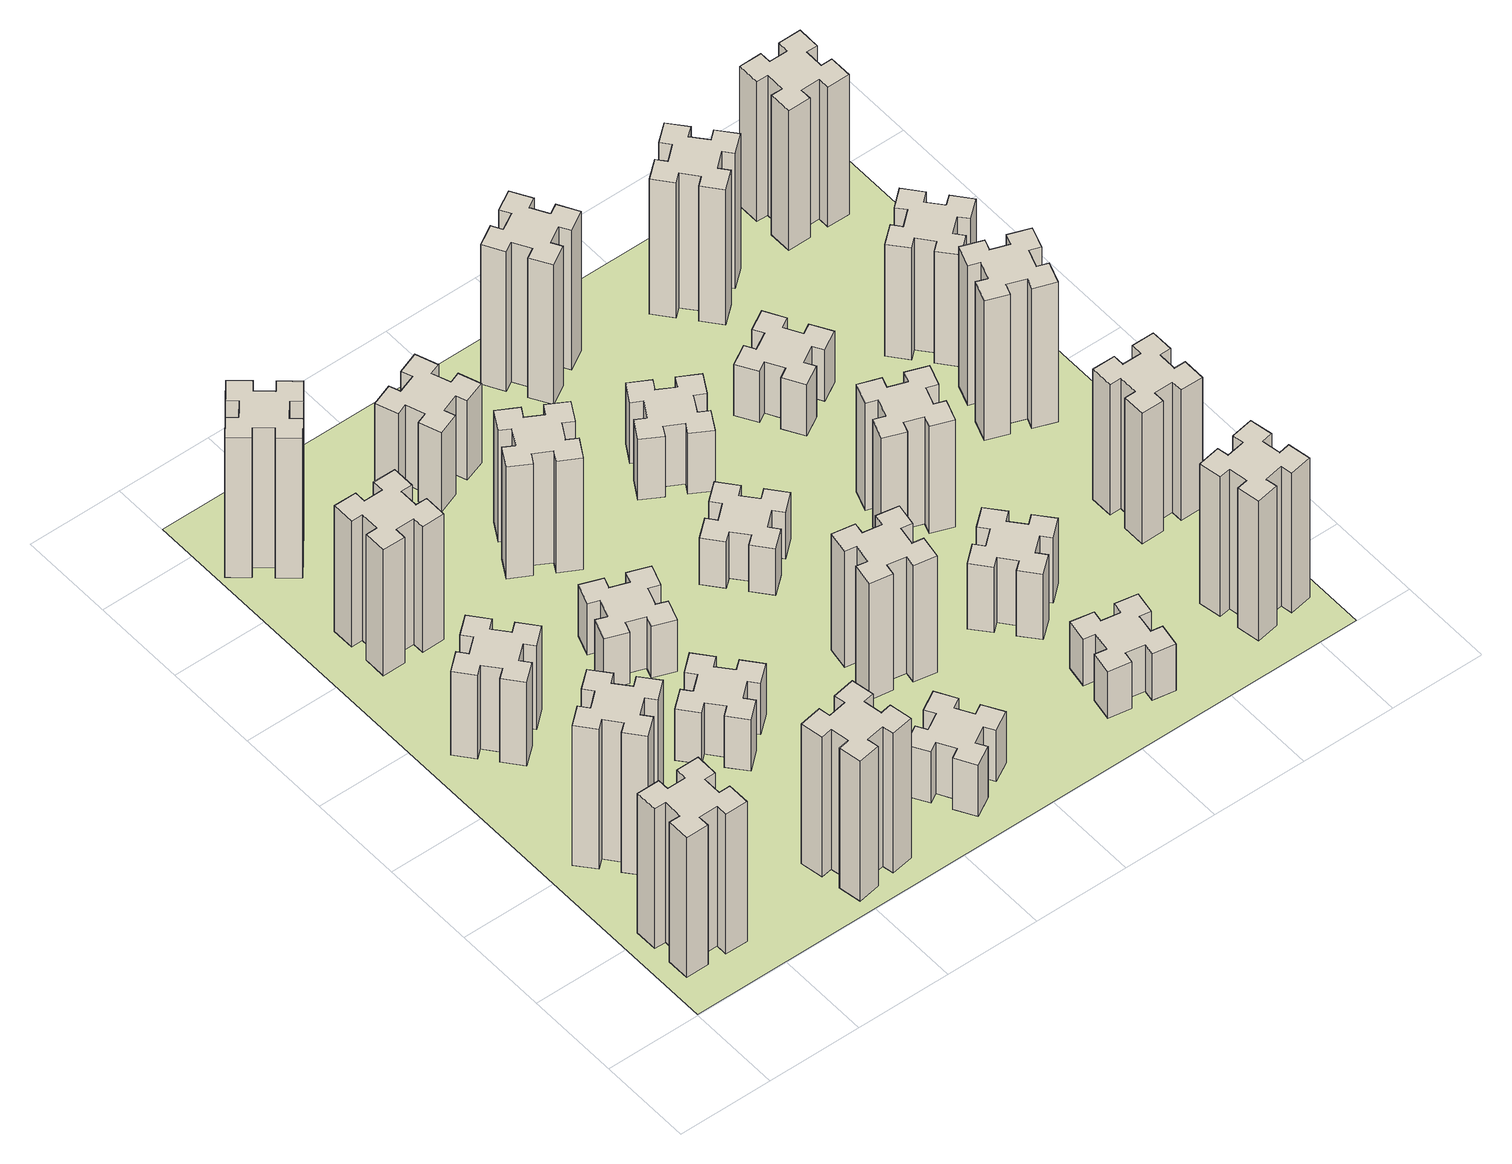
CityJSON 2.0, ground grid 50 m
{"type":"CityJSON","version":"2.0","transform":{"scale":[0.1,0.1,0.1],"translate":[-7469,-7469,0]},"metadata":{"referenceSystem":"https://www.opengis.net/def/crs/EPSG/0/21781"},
"CityObjects":{
"building1":{"type":"Building","attributes":{"class":"1000","function":"1000","usage":"1000","yearOfConstruction":2016,"roofType":"1000","measuredHeight":90,"storeysAboveGround":30,"storeysBelowGround":0},"geometry":[{"type":"Solid","lod":"1","boundaries":[[[[0,1,2,3,4,5,6,7,8,9,10,11,12,13,14,15,16,17,18,19]],[[17,16,20,21]],[[16,15,22,20]],[[15,14,23,22]],[[14,13,24,23]],[[13,12,25,24]],[[12,11,26,25]],[[11,10,27,26]],[[10,9,28,27]],[[9,8,29,28]],[[8,7,30,29]],[[7,6,31,30]],[[6,5,32,31]],[[5,4,33,32]],[[4,3,34,33]],[[3,2,35,34]],[[2,1,36,35]],[[1,0,37,36]],[[0,19,38,37]],[[19,18,39,38]],[[18,17,21,39]],[[24,25,26,27,28,29,30,31,32,33,34,35,36,37,38,39,21,20,22,23]]]]}]},
"building2":{"type":"Building","attributes":{"class":"1000","function":"1000","usage":"1000","yearOfConstruction":2016,"roofType":"1000","measuredHeight":90,"storeysAboveGround":30,"storeysBelowGround":0},"geometry":[{"type":"Solid","lod":"1","boundaries":[[[[40,41,42,43,44,45,46,47,48,49,50,51,52,53,54,55,56,57,58,59]],[[57,56,60,61]],[[56,55,62,60]],[[55,54,63,62]],[[54,53,64,63]],[[53,52,65,64]],[[52,51,66,65]],[[51,50,67,66]],[[50,49,68,67]],[[49,48,69,68]],[[48,47,70,69]],[[47,46,71,70]],[[46,45,72,71]],[[45,44,73,72]],[[44,43,74,73]],[[43,42,75,74]],[[42,41,76,75]],[[41,40,77,76]],[[40,59,78,77]],[[59,58,79,78]],[[58,57,61,79]],[[64,65,66,67,68,69,70,71,72,73,74,75,76,77,78,79,61,60,62,63]]]]}]},
"building3":{"type":"Building","attributes":{"class":"1000","function":"1000","usage":"1000","yearOfConstruction":2016,"roofType":"1000","measuredHeight":54,"storeysAboveGround":30,"storeysBelowGround":0},"geometry":[{"type":"Solid","lod":"1","boundaries":[[[[80,81,82,83,84,85,86,87,88,89,90,91,92,93,94,95,96,97,98,99]],[[97,96,100,101]],[[96,95,102,100]],[[95,94,103,102]],[[94,93,104,103]],[[93,92,105,104]],[[92,91,106,105]],[[91,90,107,106]],[[90,89,108,107]],[[89,88,109,108]],[[88,87,110,109]],[[87,86,111,110]],[[86,85,112,111]],[[85,84,113,112]],[[84,83,114,113]],[[83,82,115,114]],[[82,81,116,115]],[[81,80,117,116]],[[80,99,118,117]],[[99,98,119,118]],[[98,97,101,119]],[[104,105,106,107,108,109,110,111,112,113,114,115,116,117,118,119,101,100,102,103]]]]}]},
"building4":{"type":"Building","attributes":{"class":"1000","function":"1000","usage":"1000","yearOfConstruction":2016,"roofType":"1000","measuredHeight":81,"storeysAboveGround":30,"storeysBelowGround":0},"geometry":[{"type":"Solid","lod":"1","boundaries":[[[[120,121,122,123,124,125,126,127,128,129,130,131,132,133,134,135,136,137,138,139]],[[137,136,140,141]],[[136,135,142,140]],[[135,134,143,142]],[[134,133,144,143]],[[133,132,145,144]],[[132,131,146,145]],[[131,130,147,146]],[[130,129,148,147]],[[129,128,149,148]],[[128,127,150,149]],[[127,126,151,150]],[[126,125,152,151]],[[125,124,153,152]],[[124,123,154,153]],[[123,122,155,154]],[[122,121,156,155]],[[121,120,157,156]],[[120,139,158,157]],[[139,138,159,158]],[[138,137,141,159]],[[144,145,146,147,148,149,150,151,152,153,154,155,156,157,158,159,141,140,142,143]]]]}]},
"building5":{"type":"Building","attributes":{"class":"1000","function":"1000","usage":"1000","yearOfConstruction":2016,"roofType":"1000","measuredHeight":90,"storeysAboveGround":30,"storeysBelowGround":0},"geometry":[{"type":"Solid","lod":"1","boundaries":[[[[160,161,162,163,164,165,166,167,168,169,170,171,172,173,174,175,176,177,178,179]],[[177,176,180,181]],[[176,175,182,180]],[[175,174,183,182]],[[174,173,184,183]],[[173,172,185,184]],[[172,171,186,185]],[[171,170,187,186]],[[170,169,188,187]],[[169,168,189,188]],[[168,167,190,189]],[[167,166,191,190]],[[166,165,192,191]],[[165,164,193,192]],[[164,163,194,193]],[[163,162,195,194]],[[162,161,196,195]],[[161,160,197,196]],[[160,179,198,197]],[[179,178,199,198]],[[178,177,181,199]],[[184,185,186,187,188,189,190,191,192,193,194,195,196,197,198,199,181,180,182,183]]]]}]},
"building6":{"type":"Building","attributes":{"class":"1000","function":"1000","usage":"1000","yearOfConstruction":2016,"roofType":"1000","measuredHeight":90,"storeysAboveGround":30,"storeysBelowGround":0},"geometry":[{"type":"Solid","lod":"1","boundaries":[[[[200,201,202,203,204,205,206,207,208,209,210,211,212,213,214,215,216,217,218,219]],[[217,216,220,221]],[[216,215,222,220]],[[215,214,223,222]],[[214,213,224,223]],[[213,212,225,224]],[[212,211,226,225]],[[211,210,227,226]],[[210,209,228,227]],[[209,208,229,228]],[[208,207,230,229]],[[207,206,231,230]],[[206,205,232,231]],[[205,204,233,232]],[[204,203,234,233]],[[203,202,235,234]],[[202,201,236,235]],[[201,200,237,236]],[[200,219,238,237]],[[219,218,239,238]],[[218,217,221,239]],[[224,225,226,227,228,229,230,231,232,233,234,235,236,237,238,239,221,220,222,223]]]]}]},
"building7":{"type":"Building","attributes":{"class":"1000","function":"1000","usage":"1000","yearOfConstruction":2016,"roofType":"1000","measuredHeight":33,"storeysAboveGround":30,"storeysBelowGround":0},"geometry":[{"type":"Solid","lod":"1","boundaries":[[[[240,241,242,243,244,245,246,247,248,249,250,251,252,253,254,255,256,257,258,259]],[[257,256,260,261]],[[256,255,262,260]],[[255,254,263,262]],[[254,253,264,263]],[[253,252,265,264]],[[252,251,266,265]],[[251,250,267,266]],[[250,249,268,267]],[[249,248,269,268]],[[248,247,270,269]],[[247,246,271,270]],[[246,245,272,271]],[[245,244,273,272]],[[244,243,274,273]],[[243,242,275,274]],[[242,241,276,275]],[[241,240,277,276]],[[240,259,278,277]],[[259,258,279,278]],[[258,257,261,279]],[[264,265,266,267,268,269,270,271,272,273,274,275,276,277,278,279,261,260,262,263]]]]}]},
"building8":{"type":"Building","attributes":{"class":"1000","function":"1000","usage":"1000","yearOfConstruction":2016,"roofType":"1000","measuredHeight":33,"storeysAboveGround":30,"storeysBelowGround":0},"geometry":[{"type":"Solid","lod":"1","boundaries":[[[[280,281,282,283,284,285,286,287,288,289,290,291,292,293,294,295,296,297,298,299]],[[297,296,300,301]],[[296,295,302,300]],[[295,294,303,302]],[[294,293,304,303]],[[293,292,305,304]],[[292,291,306,305]],[[291,290,307,306]],[[290,289,308,307]],[[289,288,309,308]],[[288,287,310,309]],[[287,286,311,310]],[[286,285,312,311]],[[285,284,313,312]],[[284,283,314,313]],[[283,282,315,314]],[[282,281,316,315]],[[281,280,317,316]],[[280,299,318,317]],[[299,298,319,318]],[[298,297,301,319]],[[304,305,306,307,308,309,310,311,312,313,314,315,316,317,318,319,301,300,302,303]]]]}]},
"building9":{"type":"Building","attributes":{"class":"1000","function":"1000","usage":"1000","yearOfConstruction":2016,"roofType":"1000","measuredHeight":33,"storeysAboveGround":30,"storeysBelowGround":0},"geometry":[{"type":"Solid","lod":"1","boundaries":[[[[320,321,322,323,324,325,326,327,328,329,330,331,332,333,334,335,336,337,338,339]],[[337,336,340,341]],[[336,335,342,340]],[[335,334,343,342]],[[334,333,344,343]],[[333,332,345,344]],[[332,331,346,345]],[[331,330,347,346]],[[330,329,348,347]],[[329,328,349,348]],[[328,327,350,349]],[[327,326,351,350]],[[326,325,352,351]],[[325,324,353,352]],[[324,323,354,353]],[[323,322,355,354]],[[322,321,356,355]],[[321,320,357,356]],[[320,339,358,357]],[[339,338,359,358]],[[338,337,341,359]],[[344,345,346,347,348,349,350,351,352,353,354,355,356,357,358,359,341,340,342,343]]]]}]},
"building10":{"type":"Building","attributes":{"class":"1000","function":"1000","usage":"1000","yearOfConstruction":2016,"roofType":"1000","measuredHeight":72,"storeysAboveGround":30,"storeysBelowGround":0},"geometry":[{"type":"Solid","lod":"1","boundaries":[[[[360,361,362,363,364,365,366,367,368,369,370,371,372,373,374,375,376,377,378,379]],[[377,376,380,381]],[[376,375,382,380]],[[375,374,383,382]],[[374,373,384,383]],[[373,372,385,384]],[[372,371,386,385]],[[371,370,387,386]],[[370,369,388,387]],[[369,368,389,388]],[[368,367,390,389]],[[367,366,391,390]],[[366,365,392,391]],[[365,364,393,392]],[[364,363,394,393]],[[363,362,395,394]],[[362,361,396,395]],[[361,360,397,396]],[[360,379,398,397]],[[379,378,399,398]],[[378,377,381,399]],[[384,385,386,387,388,389,390,391,392,393,394,395,396,397,398,399,381,380,382,383]]]]}]},
"building11":{"type":"Building","attributes":{"class":"1000","function":"1000","usage":"1000","yearOfConstruction":2016,"roofType":"1000","measuredHeight":51,"storeysAboveGround":30,"storeysBelowGround":0},"geometry":[{"type":"Solid","lod":"1","boundaries":[[[[400,401,402,403,404,405,406,407,408,409,410,411,412,413,414,415,416,417,418,419]],[[417,416,420,421]],[[416,415,422,420]],[[415,414,423,422]],[[414,413,424,423]],[[413,412,425,424]],[[412,411,426,425]],[[411,410,427,426]],[[410,409,428,427]],[[409,408,429,428]],[[408,407,430,429]],[[407,406,431,430]],[[406,405,432,431]],[[405,404,433,432]],[[404,403,434,433]],[[403,402,435,434]],[[402,401,436,435]],[[401,400,437,436]],[[400,419,438,437]],[[419,418,439,438]],[[418,417,421,439]],[[424,425,426,427,428,429,430,431,432,433,434,435,436,437,438,439,421,420,422,423]]]]}]},
"building12":{"type":"Building","attributes":{"class":"1000","function":"1000","usage":"1000","yearOfConstruction":2016,"roofType":"1000","measuredHeight":75,"storeysAboveGround":30,"storeysBelowGround":0},"geometry":[{"type":"Solid","lod":"1","boundaries":[[[[440,441,442,443,444,445,446,447,448,449,450,451,452,453,454,455,456,457,458,459]],[[457,456,460,461]],[[456,455,462,460]],[[455,454,463,462]],[[454,453,464,463]],[[453,452,465,464]],[[452,451,466,465]],[[451,450,467,466]],[[450,449,468,467]],[[449,448,469,468]],[[448,447,470,469]],[[447,446,471,470]],[[446,445,472,471]],[[445,444,473,472]],[[444,443,474,473]],[[443,442,475,474]],[[442,441,476,475]],[[441,440,477,476]],[[440,459,478,477]],[[459,458,479,478]],[[458,457,461,479]],[[464,465,466,467,468,469,470,471,472,473,474,475,476,477,478,479,461,460,462,463]]]]}]},
"building13":{"type":"Building","attributes":{"class":"1000","function":"1000","usage":"1000","yearOfConstruction":2016,"roofType":"1000","measuredHeight":30,"storeysAboveGround":30,"storeysBelowGround":0},"geometry":[{"type":"Solid","lod":"1","boundaries":[[[[480,481,482,483,484,485,486,487,488,489,490,491,492,493,494,495,496,497,498,499]],[[497,496,500,501]],[[496,495,502,500]],[[495,494,503,502]],[[494,493,504,503]],[[493,492,505,504]],[[492,491,506,505]],[[491,490,507,506]],[[490,489,508,507]],[[489,488,509,508]],[[488,487,510,509]],[[487,486,511,510]],[[486,485,512,511]],[[485,484,513,512]],[[484,483,514,513]],[[483,482,515,514]],[[482,481,516,515]],[[481,480,517,516]],[[480,499,518,517]],[[499,498,519,518]],[[498,497,501,519]],[[504,505,506,507,508,509,510,511,512,513,514,515,516,517,518,519,501,500,502,503]]]]}]},
"building14":{"type":"Building","attributes":{"class":"1000","function":"1000","usage":"1000","yearOfConstruction":2016,"roofType":"1000","measuredHeight":39,"storeysAboveGround":30,"storeysBelowGround":0},"geometry":[{"type":"Solid","lod":"1","boundaries":[[[[520,521,522,523,524,525,526,527,528,529,530,531,532,533,534,535,536,537,538,539]],[[537,536,540,541]],[[536,535,542,540]],[[535,534,543,542]],[[534,533,544,543]],[[533,532,545,544]],[[532,531,546,545]],[[531,530,547,546]],[[530,529,548,547]],[[529,528,549,548]],[[528,527,550,549]],[[527,526,551,550]],[[526,525,552,551]],[[525,524,553,552]],[[524,523,554,553]],[[523,522,555,554]],[[522,521,556,555]],[[521,520,557,556]],[[520,539,558,557]],[[539,538,559,558]],[[538,537,541,559]],[[544,545,546,547,548,549,550,551,552,553,554,555,556,557,558,559,541,540,542,543]]]]}]},
"building15":{"type":"Building","attributes":{"class":"1000","function":"1000","usage":"1000","yearOfConstruction":2016,"roofType":"1000","measuredHeight":30,"storeysAboveGround":30,"storeysBelowGround":0},"geometry":[{"type":"Solid","lod":"1","boundaries":[[[[560,561,562,563,564,565,566,567,568,569,570,571,572,573,574,575,576,577,578,579]],[[577,576,580,581]],[[576,575,582,580]],[[575,574,583,582]],[[574,573,584,583]],[[573,572,585,584]],[[572,571,586,585]],[[571,570,587,586]],[[570,569,588,587]],[[569,568,589,588]],[[568,567,590,589]],[[567,566,591,590]],[[566,565,592,591]],[[565,564,593,592]],[[564,563,594,593]],[[563,562,595,594]],[[562,561,596,595]],[[561,560,597,596]],[[560,579,598,597]],[[579,578,599,598]],[[578,577,581,599]],[[584,585,586,587,588,589,590,591,592,593,594,595,596,597,598,599,581,580,582,583]]]]}]},
"building16":{"type":"Building","attributes":{"class":"1000","function":"1000","usage":"1000","yearOfConstruction":2016,"roofType":"1000","measuredHeight":90,"storeysAboveGround":30,"storeysBelowGround":0},"geometry":[{"type":"Solid","lod":"1","boundaries":[[[[600,601,602,603,604,605,606,607,608,609,610,611,612,613,614,615,616,617,618,619]],[[617,616,620,621]],[[616,615,622,620]],[[615,614,623,622]],[[614,613,624,623]],[[613,612,625,624]],[[612,611,626,625]],[[611,610,627,626]],[[610,609,628,627]],[[609,608,629,628]],[[608,607,630,629]],[[607,606,631,630]],[[606,605,632,631]],[[605,604,633,632]],[[604,603,634,633]],[[603,602,635,634]],[[602,601,636,635]],[[601,600,637,636]],[[600,619,638,637]],[[619,618,639,638]],[[618,617,621,639]],[[624,625,626,627,628,629,630,631,632,633,634,635,636,637,638,639,621,620,622,623]]]]}]},
"building17":{"type":"Building","attributes":{"class":"1000","function":"1000","usage":"1000","yearOfConstruction":2016,"roofType":"1000","measuredHeight":42,"storeysAboveGround":30,"storeysBelowGround":0},"geometry":[{"type":"Solid","lod":"1","boundaries":[[[[640,641,642,643,644,645,646,647,648,649,650,651,652,653,654,655,656,657,658,659]],[[657,656,660,661]],[[656,655,662,660]],[[655,654,663,662]],[[654,653,664,663]],[[653,652,665,664]],[[652,651,666,665]],[[651,650,667,666]],[[650,649,668,667]],[[649,648,669,668]],[[648,647,670,669]],[[647,646,671,670]],[[646,645,672,671]],[[645,644,673,672]],[[644,643,674,673]],[[643,642,675,674]],[[642,641,676,675]],[[641,640,677,676]],[[640,659,678,677]],[[659,658,679,678]],[[658,657,661,679]],[[664,665,666,667,668,669,670,671,672,673,674,675,676,677,678,679,661,660,662,663]]]]}]},
"building18":{"type":"Building","attributes":{"class":"1000","function":"1000","usage":"1000","yearOfConstruction":2016,"roofType":"1000","measuredHeight":69,"storeysAboveGround":30,"storeysBelowGround":0},"geometry":[{"type":"Solid","lod":"1","boundaries":[[[[680,681,682,683,684,685,686,687,688,689,690,691,692,693,694,695,696,697,698,699]],[[697,696,700,701]],[[696,695,702,700]],[[695,694,703,702]],[[694,693,704,703]],[[693,692,705,704]],[[692,691,706,705]],[[691,690,707,706]],[[690,689,708,707]],[[689,688,709,708]],[[688,687,710,709]],[[687,686,711,710]],[[686,685,712,711]],[[685,684,713,712]],[[684,683,714,713]],[[683,682,715,714]],[[682,681,716,715]],[[681,680,717,716]],[[680,699,718,717]],[[699,698,719,718]],[[698,697,701,719]],[[704,705,706,707,708,709,710,711,712,713,714,715,716,717,718,719,701,700,702,703]]]]}]},
"building19":{"type":"Building","attributes":{"class":"1000","function":"1000","usage":"1000","yearOfConstruction":2016,"roofType":"1000","measuredHeight":33,"storeysAboveGround":30,"storeysBelowGround":0},"geometry":[{"type":"Solid","lod":"1","boundaries":[[[[720,721,722,723,724,725,726,727,728,729,730,731,732,733,734,735,736,737,738,739]],[[737,736,740,741]],[[736,735,742,740]],[[735,734,743,742]],[[734,733,744,743]],[[733,732,745,744]],[[732,731,746,745]],[[731,730,747,746]],[[730,729,748,747]],[[729,728,749,748]],[[728,727,750,749]],[[727,726,751,750]],[[726,725,752,751]],[[725,724,753,752]],[[724,723,754,753]],[[723,722,755,754]],[[722,721,756,755]],[[721,720,757,756]],[[720,739,758,757]],[[739,738,759,758]],[[738,737,741,759]],[[744,745,746,747,748,749,750,751,752,753,754,755,756,757,758,759,741,740,742,743]]]]}]},
"building20":{"type":"Building","attributes":{"class":"1000","function":"1000","usage":"1000","yearOfConstruction":2016,"roofType":"1000","measuredHeight":90,"storeysAboveGround":30,"storeysBelowGround":0},"geometry":[{"type":"Solid","lod":"1","boundaries":[[[[760,761,762,763,764,765,766,767,768,769,770,771,772,773,774,775,776,777,778,779]],[[777,776,780,781]],[[776,775,782,780]],[[775,774,783,782]],[[774,773,784,783]],[[773,772,785,784]],[[772,771,786,785]],[[771,770,787,786]],[[770,769,788,787]],[[769,768,789,788]],[[768,767,790,789]],[[767,766,791,790]],[[766,765,792,791]],[[765,764,793,792]],[[764,763,794,793]],[[763,762,795,794]],[[762,761,796,795]],[[761,760,797,796]],[[760,779,798,797]],[[779,778,799,798]],[[778,777,781,799]],[[784,785,786,787,788,789,790,791,792,793,794,795,796,797,798,799,781,780,782,783]]]]}]},
"building21":{"type":"Building","attributes":{"class":"1000","function":"1000","usage":"1000","yearOfConstruction":2016,"roofType":"1000","measuredHeight":87,"storeysAboveGround":30,"storeysBelowGround":0},"geometry":[{"type":"Solid","lod":"1","boundaries":[[[[800,801,802,803,804,805,806,807,808,809,810,811,812,813,814,815,816,817,818,819]],[[817,816,820,821]],[[816,815,822,820]],[[815,814,823,822]],[[814,813,824,823]],[[813,812,825,824]],[[812,811,826,825]],[[811,810,827,826]],[[810,809,828,827]],[[809,808,829,828]],[[808,807,830,829]],[[807,806,831,830]],[[806,805,832,831]],[[805,804,833,832]],[[804,803,834,833]],[[803,802,835,834]],[[802,801,836,835]],[[801,800,837,836]],[[800,819,838,837]],[[819,818,839,838]],[[818,817,821,839]],[[824,825,826,827,828,829,830,831,832,833,834,835,836,837,838,839,821,820,822,823]]]]}]},
"building22":{"type":"Building","attributes":{"class":"1000","function":"1000","usage":"1000","yearOfConstruction":2016,"roofType":"1000","measuredHeight":84,"storeysAboveGround":30,"storeysBelowGround":0},"geometry":[{"type":"Solid","lod":"1","boundaries":[[[[840,841,842,843,844,845,846,847,848,849,850,851,852,853,854,855,856,857,858,859]],[[857,856,860,861]],[[856,855,862,860]],[[855,854,863,862]],[[854,853,864,863]],[[853,852,865,864]],[[852,851,866,865]],[[851,850,867,866]],[[850,849,868,867]],[[849,848,869,868]],[[848,847,870,869]],[[847,846,871,870]],[[846,845,872,871]],[[845,844,873,872]],[[844,843,874,873]],[[843,842,875,874]],[[842,841,876,875]],[[841,840,877,876]],[[840,859,878,877]],[[859,858,879,878]],[[858,857,861,879]],[[864,865,866,867,868,869,870,871,872,873,874,875,876,877,878,879,861,860,862,863]]]]}]},
"building23":{"type":"Building","attributes":{"class":"1000","function":"1000","usage":"1000","yearOfConstruction":2016,"roofType":"1000","measuredHeight":90,"storeysAboveGround":30,"storeysBelowGround":0},"geometry":[{"type":"Solid","lod":"1","boundaries":[[[[880,881,882,883,884,885,886,887,888,889,890,891,892,893,894,895,896,897,898,899]],[[897,896,900,901]],[[896,895,902,900]],[[895,894,903,902]],[[894,893,904,903]],[[893,892,905,904]],[[892,891,906,905]],[[891,890,907,906]],[[890,889,908,907]],[[889,888,909,908]],[[888,887,910,909]],[[887,886,911,910]],[[886,885,912,911]],[[885,884,913,912]],[[884,883,914,913]],[[883,882,915,914]],[[882,881,916,915]],[[881,880,917,916]],[[880,899,918,917]],[[899,898,919,918]],[[898,897,901,919]],[[904,905,906,907,908,909,910,911,912,913,914,915,916,917,918,919,901,900,902,903]]]]}]},
"building24":{"type":"Building","attributes":{"class":"1000","function":"1000","usage":"1000","yearOfConstruction":2016,"roofType":"1000","measuredHeight":72,"storeysAboveGround":30,"storeysBelowGround":0},"geometry":[{"type":"Solid","lod":"1","boundaries":[[[[920,921,922,923,924,925,926,927,928,929,930,931,932,933,934,935,936,937,938,939]],[[937,936,940,941]],[[936,935,942,940]],[[935,934,943,942]],[[934,933,944,943]],[[933,932,945,944]],[[932,931,946,945]],[[931,930,947,946]],[[930,929,948,947]],[[929,928,949,948]],[[928,927,950,949]],[[927,926,951,950]],[[926,925,952,951]],[[925,924,953,952]],[[924,923,954,953]],[[923,922,955,954]],[[922,921,956,955]],[[921,920,957,956]],[[920,939,958,957]],[[939,938,959,958]],[[938,937,941,959]],[[944,945,946,947,948,949,950,951,952,953,954,955,956,957,958,959,941,940,942,943]]]]}]},
"building25":{"type":"Building","attributes":{"class":"1000","function":"1000","usage":"1000","yearOfConstruction":2016,"roofType":"1000","measuredHeight":90,"storeysAboveGround":30,"storeysBelowGround":0},"geometry":[{"type":"Solid","lod":"1","boundaries":[[[[960,961,962,963,964,965,966,967,968,969,970,971,972,973,974,975,976,977,978,979]],[[977,976,980,981]],[[976,975,982,980]],[[975,974,983,982]],[[974,973,984,983]],[[973,972,985,984]],[[972,971,986,985]],[[971,970,987,986]],[[970,969,988,987]],[[969,968,989,988]],[[968,967,990,989]],[[967,966,991,990]],[[966,965,992,991]],[[965,964,993,992]],[[964,963,994,993]],[[963,962,995,994]],[[962,961,996,995]],[[961,960,997,996]],[[960,979,998,997]],[[979,978,999,998]],[[978,977,981,999]],[[984,985,986,987,988,989,990,991,992,993,994,995,996,997,998,999,981,980,982,983]]]]}]},
"landuse1":{"type":"LandUse","attributes":{"name":"plot1","function":"1010"},"geometry":[{"type":"MultiSurface","lod":"1","boundaries":[[[1000,1001,1002,1003]]]}]}
},
"vertices":[
[165,425,0],[165,325,0],[105,325,0],[105,205,0],[225,205,0],[225,265,0],[325,265,0],[325,205,0],[445,205,0],[445,325,0],[385,325,0],[385,425,0],[445,425,0],[445,545,0],[325,545,0],[325,485,0],[225,485,0],[225,545,0],[105,545,0],[105,425,0],[225,485,900],[225,545,900],[325,485,900],[325,545,900],[445,545,900],[445,425,900],[385,425,900],[385,325,900],[445,325,900],[445,205,900],[325,205,900],[325,265,900],[225,265,900],[225,205,900],[105,205,900],[105,325,900],[165,325,900],[165,425,900],[105,425,900],[105,545,900],
[492,1048,0],[427,1124,0],[473,1163,0],[396,1255,0],[304,1178,0],[343,1132,0],[266,1067,0],[228,1113,0],[136,1036,0],[213,944,0],[259,983,0],[323,906,0],[277,868,0],[354,776,0],[446,853,0],[408,899,0],[484,963,0],[523,917,0],[615,994,0],[538,1086,0],[484,963,900],[523,917,900],[408,899,900],[446,853,900],[354,776,900],[277,868,900],[323,906,900],[259,983,900],[213,944,900],[136,1036,900],[228,1113,900],[266,1067,900],[343,1132,900],[304,1178,900],[396,1255,900],[473,1163,900],[427,1124,900],[492,1048,900],[538,1086,900],[615,994,900],
[492,1888,0],[427,1964,0],[473,2003,0],[396,2095,0],[304,2018,0],[343,1972,0],[266,1907,0],[228,1953,0],[136,1876,0],[213,1784,0],[259,1823,0],[323,1746,0],[277,1708,0],[354,1616,0],[446,1693,0],[408,1739,0],[484,1803,0],[523,1757,0],[615,1834,0],[538,1926,0],[484,1803,540],[523,1757,540],[408,1739,540],[446,1693,540],[354,1616,540],[277,1708,540],[323,1746,540],[259,1823,540],[213,1784,540],[136,1876,540],[228,1953,540],[266,1907,540],[343,1972,540],[304,2018,540],[396,2095,540],[473,2003,540],[427,1964,540],[492,1888,540],[538,1926,540],[615,1834,540],
[485,2545,0],[485,2645,0],[545,2645,0],[545,2765,0],[425,2765,0],[425,2705,0],[325,2705,0],[325,2765,0],[205,2765,0],[205,2645,0],[265,2645,0],[265,2545,0],[205,2545,0],[205,2425,0],[325,2425,0],[325,2485,0],[425,2485,0],[425,2425,0],[545,2425,0],[545,2545,0],[425,2485,810],[425,2425,810],[325,2485,810],[325,2425,810],[205,2425,810],[205,2545,810],[265,2545,810],[265,2645,810],[205,2645,810],[205,2765,810],[325,2765,810],[325,2705,810],[425,2705,810],[425,2765,810],[545,2765,810],[545,2645,810],[485,2645,810],[485,2545,810],[545,2545,810],[545,2425,810],
[1085,158,0],[1184,176,0],[1194,117,0],[1312,137,0],[1291,256,0],[1232,245,0],[1215,344,0],[1274,354,0],[1253,472,0],[1135,451,0],[1145,392,0],[1047,375,0],[1037,434,0],[918,413,0],[939,295,0],[998,305,0],[1016,207,0],[957,197,0],[977,78,0],[1096,99,0],[1016,207,900],[957,197,900],[998,305,900],[939,295,900],[918,413,900],[1037,434,900],[1047,375,900],[1145,392,900],[1135,451,900],[1253,472,900],[1274,354,900],[1215,344,900],[1232,245,900],[1291,256,900],[1312,137,900],[1194,117,900],[1184,176,900],[1085,158,900],[1096,99,900],[977,78,900],
[384,3387,0],[308,3452,0],[346,3498,0],[254,3575,0],[177,3483,0],[223,3444,0],[159,3368,0],[113,3406,0],[36,3314,0],[128,3237,0],[166,3283,0],[243,3219,0],[204,3173,0],[296,3096,0],[373,3188,0],[327,3226,0],[392,3303,0],[438,3264,0],[515,3356,0],[423,3433,0],[392,3303,900],[438,3264,900],[327,3226,900],[373,3188,900],[296,3096,900],[204,3173,900],[243,3219,900],[166,3283,900],[128,3237,900],[36,3314,900],[113,3406,900],[159,3368,900],[223,3444,900],[177,3483,900],[254,3575,900],[346,3498,900],[308,3452,900],[384,3387,900],[423,3433,900],[515,3356,900],
[1083,1332,0],[1006,1267,0],[968,1313,0],[876,1236,0],[953,1144,0],[999,1183,0],[1063,1106,0],[1017,1068,0],[1094,976,0],[1186,1053,0],[1148,1099,0],[1224,1163,0],[1263,1117,0],[1355,1194,0],[1278,1286,0],[1232,1248,0],[1167,1324,0],[1213,1363,0],[1136,1455,0],[1044,1378,0],[1167,1324,330],[1213,1363,330],[1232,1248,330],[1278,1286,330],[1355,1194,330],[1263,1117,330],[1224,1163,330],[1148,1099,330],[1186,1053,330],[1094,976,330],[1017,1068,330],[1063,1106,330],[999,1183,330],[953,1144,330],[876,1236,330],[968,1313,330],[1006,1267,330],[1083,1332,330],[1044,1378,330],[1136,1455,330],
[1202,1771,0],[1236,1865,0],[1292,1844,0],[1333,1957,0],[1220,1998,0],[1200,1942,0],[1106,1976,0],[1127,2032,0],[1014,2073,0],[973,1960,0],[1029,1940,0],[995,1846,0],[939,1867,0],[897,1754,0],[1010,1713,0],[1031,1769,0],[1125,1735,0],[1104,1679,0],[1217,1637,0],[1258,1750,0],[1125,1735,330],[1104,1679,330],[1031,1769,330],[1010,1713,330],[897,1754,330],[939,1867,330],[995,1846,330],[1029,1940,330],[973,1960,330],[1014,2073,330],[1127,2032,330],[1106,1976,330],[1200,1942,330],[1220,1998,330],[1333,1957,330],[1292,1844,330],[1236,1865,330],[1202,1771,330],[1258,1750,330],[1217,1637,330],
[1744,496,0],[1657,446,0],[1627,498,0],[1523,438,0],[1583,334,0],[1635,364,0],[1685,277,0],[1633,247,0],[1693,143,0],[1797,203,0],[1767,255,0],[1854,305,0],[1884,253,0],[1988,313,0],[1928,417,0],[1876,387,0],[1826,474,0],[1878,504,0],[1818,608,0],[1714,548,0],[1826,474,330],[1878,504,330],[1876,387,330],[1928,417,330],[1988,313,330],[1884,253,330],[1854,305,330],[1767,255,330],[1797,203,330],[1693,143,330],[1633,247,330],[1685,277,330],[1635,364,330],[1583,334,330],[1523,438,330],[1627,498,330],[1657,446,330],[1744,496,330],[1714,548,330],[1818,608,330],
[1117,2525,0],[1204,2475,0],[1174,2423,0],[1278,2363,0],[1338,2467,0],[1286,2497,0],[1336,2584,0],[1388,2554,0],[1448,2658,0],[1344,2718,0],[1314,2666,0],[1227,2716,0],[1257,2768,0],[1153,2828,0],[1093,2724,0],[1145,2694,0],[1095,2607,0],[1043,2637,0],[983,2533,0],[1087,2473,0],[1095,2607,720],[1043,2637,720],[1145,2694,720],[1093,2724,720],[1153,2828,720],[1257,2768,720],[1227,2716,720],[1314,2666,720],[1344,2718,720],[1448,2658,720],[1388,2554,720],[1336,2584,720],[1286,2497,720],[1338,2467,720],[1278,2363,720],[1174,2423,720],[1204,2475,720],[1117,2525,720],[1087,2473,720],[983,2533,720],
[1125,3356,0],[1031,3322,0],[1010,3378,0],[897,3337,0],[939,3224,0],[995,3245,0],[1029,3151,0],[973,3130,0],[1014,3017,0],[1127,3059,0],[1106,3115,0],[1200,3149,0],[1220,3093,0],[1333,3134,0],[1292,3247,0],[1236,3226,0],[1202,3320,0],[1258,3340,0],[1217,3453,0],[1104,3412,0],[1202,3320,510],[1258,3340,510],[1236,3226,510],[1292,3247,510],[1333,3134,510],[1220,3093,510],[1200,3149,510],[1106,3115,510],[1127,3059,510],[1014,3017,510],[973,3130,510],[1029,3151,510],[995,3245,510],[939,3224,510],[897,3337,510],[1010,3378,510],[1031,3322,510],[1125,3356,510],[1104,3412,510],[1217,3453,510],
[2055,1047,0],[2072,1145,0],[2131,1135,0],[2152,1253,0],[2034,1274,0],[2024,1215,0],[1925,1232,0],[1936,1291,0],[1817,1312,0],[1797,1194,0],[1856,1184,0],[1838,1085,0],[1779,1096,0],[1758,977,0],[1877,957,0],[1887,1016,0],[1985,998,0],[1975,939,0],[2093,918,0],[2114,1037,0],[1985,998,750],[1975,939,750],[1887,1016,750],[1877,957,750],[1758,977,750],[1779,1096,750],[1838,1085,750],[1856,1184,750],[1797,1194,750],[1817,1312,750],[1936,1291,750],[1925,1232,750],[2024,1215,750],[2034,1274,750],[2152,1253,750],[2131,1135,750],[2072,1145,750],[2055,1047,750],[2114,1037,750],[2093,918,750],
[1972,1988,0],[1907,2064,0],[1953,2103,0],[1876,2195,0],[1784,2118,0],[1823,2072,0],[1746,2007,0],[1708,2053,0],[1616,1976,0],[1693,1884,0],[1739,1923,0],[1803,1846,0],[1757,1808,0],[1834,1716,0],[1926,1793,0],[1888,1839,0],[1964,1903,0],[2003,1857,0],[2095,1934,0],[2018,2026,0],[1964,1903,300],[2003,1857,300],[1888,1839,300],[1926,1793,300],[1834,1716,300],[1757,1808,300],[1803,1846,300],[1739,1923,300],[1693,1884,300],[1616,1976,300],[1708,2053,300],[1746,2007,300],[1823,2072,300],[1784,2118,300],[1876,2195,300],[1953,2103,300],[1907,2064,300],[1972,1988,300],[2018,2026,300],[2095,1934,300],
[2026,2497,0],[2076,2584,0],[2128,2554,0],[2188,2658,0],[2084,2718,0],[2054,2666,0],[1967,2716,0],[1997,2768,0],[1893,2828,0],[1833,2724,0],[1885,2694,0],[1835,2607,0],[1783,2637,0],[1723,2533,0],[1827,2473,0],[1857,2525,0],[1944,2475,0],[1914,2423,0],[2018,2363,0],[2078,2467,0],[1944,2475,390],[1914,2423,390],[1857,2525,390],[1827,2473,390],[1723,2533,390],[1783,2637,390],[1835,2607,390],[1885,2694,390],[1833,2724,390],[1893,2828,390],[1997,2768,390],[1967,2716,390],[2054,2666,390],[2084,2718,390],[2188,2658,390],[2128,2554,390],[2076,2584,390],[2026,2497,390],[2078,2467,390],[2018,2363,390],
[2596,444,0],[2578,345,0],[2519,356,0],[2498,237,0],[2617,217,0],[2627,276,0],[2725,258,0],[2715,199,0],[2833,178,0],[2854,297,0],[2795,307,0],[2812,405,0],[2871,395,0],[2892,513,0],[2774,534,0],[2764,475,0],[2665,492,0],[2676,551,0],[2557,572,0],[2537,454,0],[2665,492,300],[2676,551,300],[2764,475,300],[2774,534,300],[2892,513,300],[2871,395,300],[2812,405,300],[2795,307,300],[2854,297,300],[2833,178,300],[2715,199,300],[2725,258,300],[2627,276,300],[2617,217,300],[2498,237,300],[2519,356,300],[2578,345,300],[2596,444,300],[2537,454,300],[2557,572,300],
[1844,3556,0],[1757,3506,0],[1727,3558,0],[1623,3498,0],[1683,3394,0],[1735,3424,0],[1785,3337,0],[1733,3307,0],[1793,3203,0],[1897,3263,0],[1867,3315,0],[1954,3365,0],[1984,3313,0],[2088,3373,0],[2028,3477,0],[1976,3447,0],[1926,3534,0],[1978,3564,0],[1918,3668,0],[1814,3608,0],[1926,3534,900],[1978,3564,900],[1976,3447,900],[2028,3477,900],[2088,3373,900],[1984,3313,900],[1954,3365,900],[1867,3315,900],[1897,3263,900],[1793,3203,900],[1733,3307,900],[1785,3337,900],[1735,3424,900],[1683,3394,900],[1623,3498,900],[1727,3558,900],[1757,3506,900],[1844,3556,900],[1814,3608,900],[1918,3668,900],
[2563,1132,0],[2486,1067,0],[2448,1113,0],[2356,1036,0],[2433,944,0],[2479,983,0],[2543,906,0],[2497,868,0],[2574,776,0],[2666,853,0],[2628,899,0],[2704,963,0],[2743,917,0],[2835,994,0],[2758,1086,0],[2712,1048,0],[2647,1124,0],[2693,1163,0],[2616,1255,0],[2524,1178,0],[2647,1124,420],[2693,1163,420],[2712,1048,420],[2758,1086,420],[2835,994,420],[2743,917,420],[2704,963,420],[2628,899,420],[2666,853,420],[2574,776,420],[2497,868,420],[2543,906,420],[2479,983,420],[2433,944,420],[2356,1036,420],[2448,1113,420],[2486,1067,420],[2563,1132,420],[2524,1178,420],[2616,1255,420],
[2682,1671,0],[2716,1765,0],[2772,1744,0],[2813,1857,0],[2700,1898,0],[2680,1842,0],[2586,1876,0],[2607,1932,0],[2494,1973,0],[2453,1860,0],[2509,1840,0],[2475,1746,0],[2419,1767,0],[2377,1654,0],[2490,1613,0],[2511,1669,0],[2605,1635,0],[2584,1579,0],[2697,1537,0],[2738,1650,0],[2605,1635,690],[2584,1579,690],[2511,1669,690],[2490,1613,690],[2377,1654,690],[2419,1767,690],[2475,1746,690],[2509,1840,690],[2453,1860,690],[2494,1973,690],[2607,1932,690],[2586,1876,690],[2680,1842,690],[2700,1898,690],[2813,1857,690],[2772,1744,690],[2716,1765,690],[2682,1671,690],[2738,1650,690],[2697,1537,690],
[2475,2584,0],[2525,2497,0],[2473,2467,0],[2533,2363,0],[2637,2423,0],[2607,2475,0],[2694,2525,0],[2724,2473,0],[2828,2533,0],[2768,2637,0],[2716,2607,0],[2666,2694,0],[2718,2724,0],[2658,2828,0],[2554,2768,0],[2584,2716,0],[2497,2666,0],[2467,2718,0],[2363,2658,0],[2423,2554,0],[2497,2666,330],[2467,2718,330],[2584,2716,330],[2554,2768,330],[2658,2828,330],[2718,2724,330],[2666,2694,330],[2716,2607,330],[2768,2637,330],[2828,2533,330],[2724,2473,330],[2694,2525,330],[2607,2475,330],[2637,2423,330],[2533,2363,330],[2473,2467,330],[2525,2497,330],[2475,2584,330],[2423,2554,330],[2363,2658,330],
[3465,492,0],[3367,475,0],[3357,534,0],[3238,513,0],[3259,395,0],[3318,405,0],[3336,307,0],[3277,297,0],[3297,178,0],[3416,199,0],[3405,258,0],[3504,276,0],[3514,217,0],[3632,237,0],[3611,356,0],[3552,345,0],[3535,444,0],[3594,454,0],[3573,572,0],[3455,551,0],[3535,444,900],[3594,454,900],[3552,345,900],[3611,356,900],[3632,237,900],[3514,217,900],[3504,276,900],[3405,258,900],[3416,199,900],[3297,178,900],[3277,297,900],[3336,307,900],[3318,405,900],[3259,395,900],[3238,513,900],[3357,534,900],[3367,475,900],[3465,492,900],[3455,551,900],[3573,572,900],
[2812,3368,0],[2747,3444,0],[2793,3483,0],[2716,3575,0],[2624,3498,0],[2663,3452,0],[2586,3387,0],[2548,3433,0],[2456,3356,0],[2533,3264,0],[2579,3303,0],[2643,3226,0],[2597,3188,0],[2674,3096,0],[2766,3173,0],[2728,3219,0],[2804,3283,0],[2843,3237,0],[2935,3314,0],[2858,3406,0],[2804,3283,870],[2843,3237,870],[2728,3219,870],[2766,3173,870],[2674,3096,870],[2597,3188,870],[2643,3226,870],[2579,3303,870],[2533,3264,870],[2456,3356,870],[2548,3433,870],[2586,3387,870],[2663,3452,870],[2624,3498,870],[2716,3575,870],[2793,3483,870],[2747,3444,870],[2812,3368,870],[2858,3406,870],[2935,3314,870],
[3325,1165,0],[3325,1065,0],[3265,1065,0],[3265,945,0],[3385,945,0],[3385,1005,0],[3485,1005,0],[3485,945,0],[3605,945,0],[3605,1065,0],[3545,1065,0],[3545,1165,0],[3605,1165,0],[3605,1285,0],[3485,1285,0],[3485,1225,0],[3385,1225,0],[3385,1285,0],[3265,1285,0],[3265,1165,0],[3385,1225,840],[3385,1285,840],[3485,1225,840],[3485,1285,840],[3605,1285,840],[3605,1165,840],[3545,1165,840],[3545,1065,840],[3605,1065,840],[3605,945,840],[3485,945,840],[3485,1005,840],[3385,1005,840],[3385,945,840],[3265,945,840],[3265,1065,840],[3325,1065,840],[3325,1165,840],[3265,1165,840],[3265,1285,840],
[3420,2042,0],[3326,2076,0],[3347,2132,0],[3234,2173,0],[3193,2060,0],[3249,2040,0],[3215,1946,0],[3159,1967,0],[3117,1854,0],[3230,1813,0],[3251,1869,0],[3345,1835,0],[3324,1779,0],[3437,1737,0],[3478,1850,0],[3422,1871,0],[3456,1965,0],[3512,1944,0],[3553,2057,0],[3440,2098,0],[3456,1965,900],[3512,1944,900],[3422,1871,900],[3478,1850,900],[3437,1737,900],[3324,1779,900],[3345,1835,900],[3251,1869,900],[3230,1813,900],[3117,1854,900],[3159,1967,900],[3215,1946,900],[3249,2040,900],[3193,2060,900],[3234,2173,900],[3347,2132,900],[3326,2076,900],[3420,2042,900],[3440,2098,900],[3553,2057,900],
[3219,2463,0],[3283,2386,0],[3237,2348,0],[3314,2256,0],[3406,2333,0],[3368,2379,0],[3444,2443,0],[3483,2397,0],[3575,2474,0],[3498,2566,0],[3452,2528,0],[3387,2604,0],[3433,2643,0],[3356,2735,0],[3264,2658,0],[3303,2612,0],[3226,2547,0],[3188,2593,0],[3096,2516,0],[3173,2424,0],[3226,2547,720],[3188,2593,720],[3303,2612,720],[3264,2658,720],[3356,2735,720],[3433,2643,720],[3387,2604,720],[3452,2528,720],[3498,2566,720],[3575,2474,720],[3483,2397,720],[3444,2443,720],[3368,2379,720],[3406,2333,720],[3314,2256,720],[3237,2348,720],[3283,2386,720],[3219,2463,720],[3173,2424,720],[3096,2516,720],
[3285,3325,0],[3385,3325,0],[3385,3265,0],[3505,3265,0],[3505,3385,0],[3445,3385,0],[3445,3485,0],[3505,3485,0],[3505,3605,0],[3385,3605,0],[3385,3545,0],[3285,3545,0],[3285,3605,0],[3165,3605,0],[3165,3485,0],[3225,3485,0],[3225,3385,0],[3165,3385,0],[3165,3265,0],[3285,3265,0],[3225,3385,900],[3165,3385,900],[3225,3485,900],[3165,3485,900],[3165,3605,900],[3285,3605,900],[3285,3545,900],[3385,3545,900],[3385,3605,900],[3505,3605,900],[3505,3485,900],[3445,3485,900],[3445,3385,900],[3505,3385,900],[3505,3265,900],[3385,3265,900],[3385,3325,900],[3285,3325,900],[3285,3265,900],[3165,3265,900],
[5,3705,0],[3705,3705,0],[3705,5,0],[5,5,0]
]}
